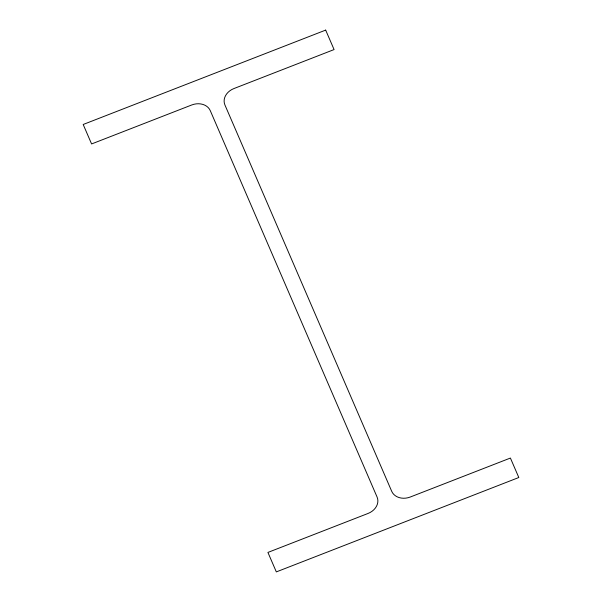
<?xml version="1.0" encoding="UTF-8"?>
<svg xmlns="http://www.w3.org/2000/svg" width="602" height="602" viewBox="0 0 602 602"><rect width="100%" height="100%" fill="white"/><g stroke="black" fill="none" stroke-linecap="round" stroke-linejoin="round"><path stroke-width="0.9" d="M325.674 30.1L83.189 124.486L91.594 143.953L191.722 104.981A14.817 11.987 -17.3 0 1 210.271 110.64L377.085 497.056A14.817 11.987 -17.3 0 1 368.048 513.453L267.92 552.433L276.326 571.9L518.811 477.514L510.406 458.047L410.278 497.019A14.817 11.987 -17.3 0 1 391.729 491.36L224.915 104.944A14.817 11.987 -17.3 0 1 233.952 88.547L334.08 49.567L325.674 30.1"/></g></svg>
